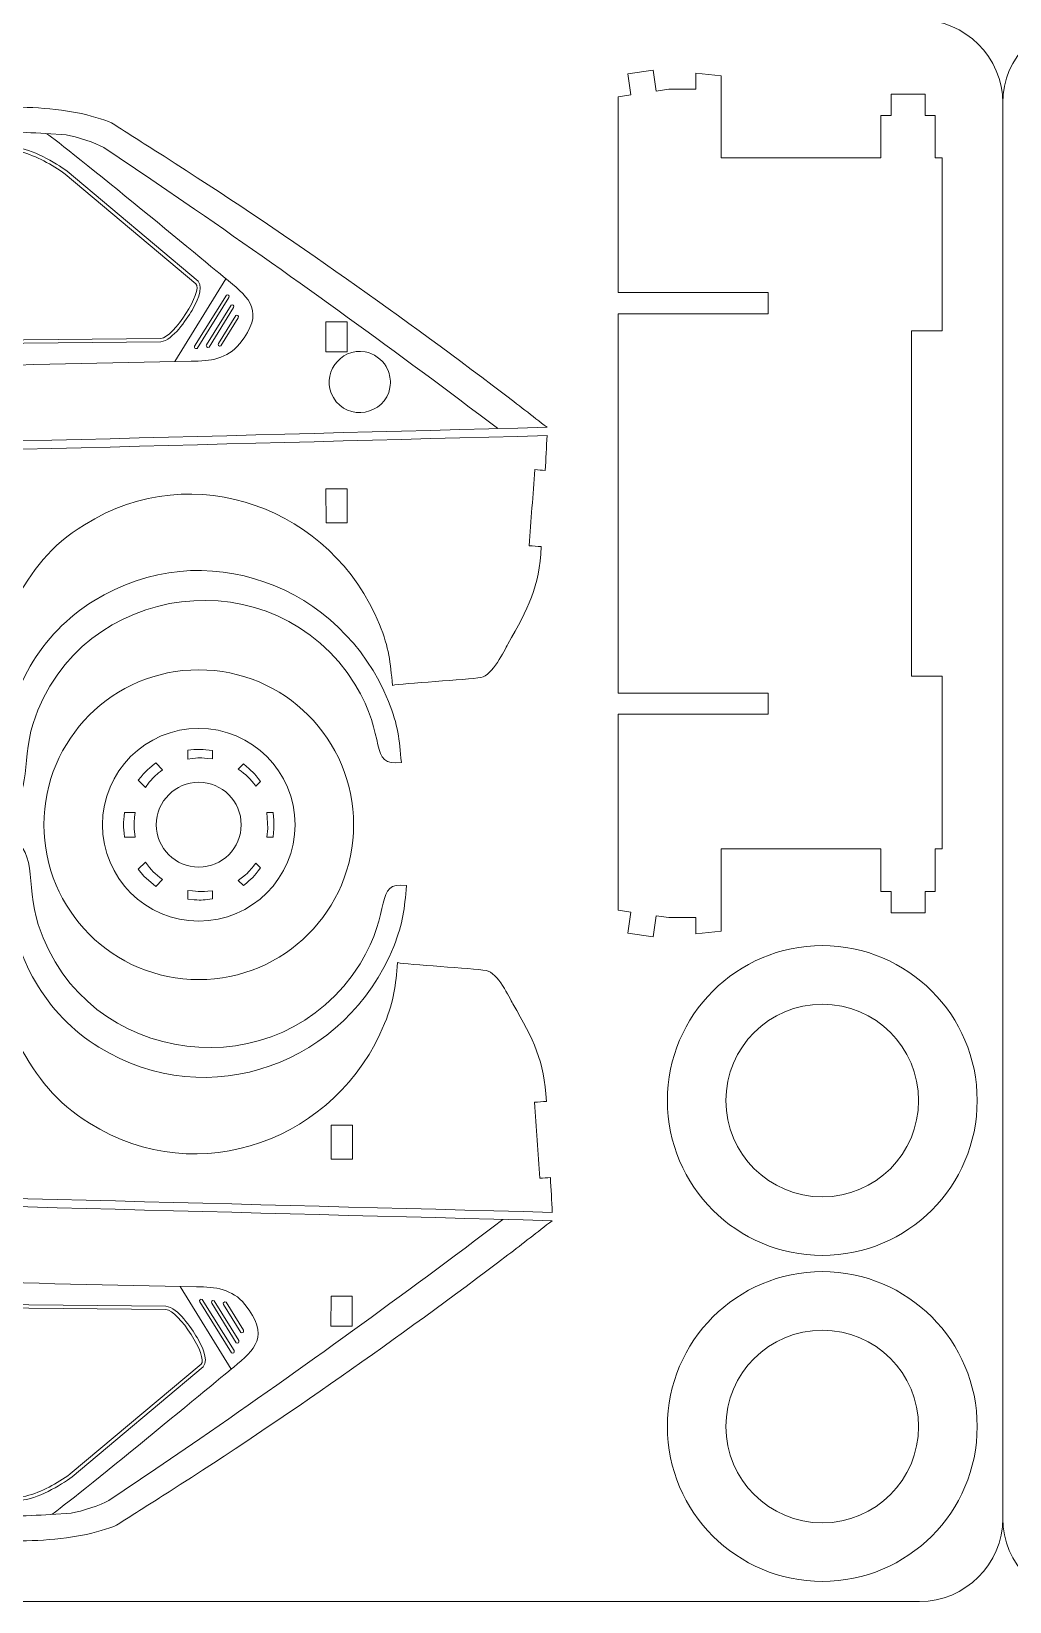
# Model space of a CAD drawing. Header units: centimetres. Extents: x -13.7 to 44.3, y -7.5 to 30.5.
# Drawn here: x 3.6 to 15.36, y -7.46 to 11.4 of the extents above; entities that cross this region are included whole.
import ezdxf

# ---------------------------------------------------------------- set-up
doc = ezdxf.new("R2010")
doc.units = ezdxf.units.CM
doc.header["$MEASUREMENT"] = 0
doc.layers.add('Camada 1', color=7, linetype='Continuous')

msp = doc.modelspace()

# ---------------------------------------------------------------- linework, layer by layer
at = {"layer": 'Camada 1', "color": 240, "lineweight": 20}
for points in [[(15.27591, 10.54315), (15.27591, 10.54315), (15.27591, -6.45685), (15.27591, -6.45685), (15.27591, -6.45685), (15.27591, -7.00685), (14.82591, -7.45685), (14.2759, -7.45685), (14.2759, -7.45685), (14.2759, -7.45685), (-12.72409, -7.45685), (-12.72409, -7.45685), (-12.72409, -7.45685), (-13.27409, -7.45685), (-13.7241, -7.00685), (-13.7241, -6.45685), (-13.7241, -6.45685), (-13.7241, -6.45685), (-13.7241, 10.54315), (-13.7241, 10.54315), (-13.7241, 10.54315), (-13.7241, 11.09315), (-13.27409, 11.54315), (-12.72409, 11.54315), (-12.72409, 11.54315), (-12.72409, 11.54315), (14.2759, 11.54315), (14.2759, 11.54315), (14.2759, 11.54315), (14.82591, 11.54315), (15.27591, 11.09315), (15.27591, 10.54315)], [(44.27592, 10.54425), (44.27592, 10.54425), (44.27592, -6.45575), (44.27592, -6.45575), (44.27592, -6.45575), (44.27592, -7.00575), (43.82592, -7.45575), (43.27591, -7.45575), (43.27591, -7.45575), (43.27591, -7.45575), (16.27592, -7.45575), (16.27592, -7.45575), (16.27592, -7.45575), (15.72592, -7.45575), (15.27591, -7.00575), (15.27591, -6.45575), (15.27591, -6.45575), (15.27591, -6.45575), (15.27591, 10.54425), (15.27591, 10.54425), (15.27591, 10.54425), (15.27591, 11.09425), (15.72592, 11.54425), (16.27592, 11.54425), (16.27592, 11.54425), (16.27592, 11.54425), (43.27591, 11.54425), (43.27591, 11.54425), (43.27591, 11.54425), (43.82592, 11.54425), (44.27592, 11.09425), (44.27592, 10.54425)]]:
    msp.add_open_spline(points, degree=3, knots=[0, 0, 0, 0, 0.11111111, 0.11111111, 0.11111111, 0.11111111, 0.22222222, 0.22222222, 0.22222222, 0.22222222, 0.33333333, 0.33333333, 0.33333333, 0.33333333, 0.44444444, 0.44444444, 0.44444444, 0.44444444, 0.55555556, 0.55555556, 0.55555556, 0.55555556, 0.66666667, 0.66666667, 0.66666667, 0.66666667, 0.77777778, 0.77777778, 0.77777778, 0.77777778, 1, 1, 1, 1], dxfattribs=at)
at = {"layer": 'Camada 1', "lineweight": 9}
for points, knots in [([(12.45896, 8.26628), (12.45896, 8.26628), (12.45896, 8.01128), (12.45896, 8.01128), (12.45896, 8.01128), (12.45896, 8.01128), (10.65589, 8.01128), (10.65589, 8.01128), (10.65589, 8.01128), (10.65589, 8.01128), (10.65589, 3.45611), (10.65589, 3.45611), (10.65589, 3.45611), (10.65589, 3.45611), (12.45896, 3.45611), (12.45896, 3.45611), (12.45896, 3.45611), (12.45896, 3.45611), (12.45896, 3.20111), (12.45896, 3.20111), (12.45896, 3.20111), (12.45896, 3.20111), (10.65589, 3.20111), (10.65589, 3.20111), (10.65589, 3.20111), (10.65589, 3.20111), (10.65589, 0.8478), (10.65589, 0.8478), (10.65589, 0.8478), (10.65589, 0.8478), (10.80788, 0.82563), (10.80788, 0.82563), (10.80788, 0.82563), (10.80788, 0.82563), (10.77107, 0.57331), (10.77107, 0.57331), (10.77107, 0.57331), (10.77107, 0.57331), (11.07386, 0.52914), (11.07386, 0.52914), (11.07386, 0.52914), (11.07386, 0.52914), (11.11067, 0.78146), (11.11067, 0.78146), (11.11067, 0.78146), (11.11067, 0.78146), (11.26265, 0.75929), (11.26265, 0.75929), (11.26265, 0.75929), (11.26265, 0.75929), (11.58661, 0.75929), (11.58661, 0.75929), (11.58661, 0.75929), (11.58661, 0.75929), (11.58661, 0.56534), (11.58661, 0.56534), (11.58661, 0.56534), (11.58661, 0.56534), (11.89097, 0.59734), (11.89097, 0.59734), (11.89097, 0.59734), (11.89097, 0.59734), (11.89074, 1.58322), (11.89074, 1.58322), (11.89074, 1.58322), (11.89074, 1.58322), (13.81143, 1.58322), (13.81143, 1.58322), (13.81143, 1.58322), (13.81143, 1.58322), (13.81143, 1.07323), (13.81143, 1.07323), (13.81143, 1.07323), (13.81143, 1.07323), (13.93444, 1.07323), (13.93444, 1.07323), (13.93444, 1.07323), (13.93444, 1.07323), (13.93444, 0.81825), (13.93444, 0.81825), (13.93444, 0.81825), (13.93444, 0.81825), (14.34243, 0.81825), (14.34243, 0.81825), (14.34243, 0.81825), (14.34243, 0.81825), (14.34243, 1.07323), (14.34243, 1.07323), (14.34243, 1.07323), (14.34243, 1.07323), (14.46543, 1.07323), (14.46543, 1.07323), (14.46543, 1.07323), (14.46543, 1.07323), (14.46543, 1.58322), (14.46543, 1.58322), (14.46543, 1.58322), (14.46543, 1.58322), (14.54643, 1.58322), (14.54643, 1.58322), (14.54643, 1.58322), (14.54643, 1.58322), (14.54643, 3.65844), (14.54643, 3.65844), (14.54643, 3.65844), (14.54643, 3.65844), (14.17737, 3.65844), (14.17737, 3.65844), (14.17737, 3.65844), (14.17737, 3.65844), (14.17737, 7.80895), (14.17737, 7.80895), (14.17737, 7.80895), (14.17737, 7.80895), (14.54643, 7.80895), (14.54643, 7.80895), (14.54643, 7.80895), (14.54643, 7.80895), (14.54643, 9.88416), (14.54643, 9.88416), (14.54643, 9.88416), (14.54643, 9.88416), (14.46543, 9.88416), (14.46543, 9.88416), (14.46543, 9.88416), (14.46543, 9.88416), (14.46543, 10.39415), (14.46543, 10.39415), (14.46543, 10.39415), (14.46543, 10.39415), (14.34243, 10.39415), (14.34243, 10.39415), (14.34243, 10.39415), (14.34243, 10.39415), (14.34243, 10.64914), (14.34243, 10.64914), (14.34243, 10.64914), (14.34243, 10.64914), (13.93444, 10.64914), (13.93444, 10.64914), (13.93444, 10.64914), (13.93444, 10.64914), (13.93444, 10.39415), (13.93444, 10.39415), (13.93444, 10.39415), (13.93444, 10.39415), (13.81143, 10.39415), (13.81143, 10.39415), (13.81143, 10.39415), (13.81143, 10.39415), (13.81143, 9.88416), (13.81143, 9.88416), (13.81143, 9.88416), (13.81143, 9.88416), (11.89074, 9.88416), (11.89074, 9.88416), (11.89074, 9.88416), (11.89074, 9.88416), (11.89097, 10.87004), (11.89097, 10.87004), (11.89097, 10.87004), (11.89097, 10.87004), (11.58661, 10.90204), (11.58661, 10.90204), (11.58661, 10.90204), (11.58661, 10.90204), (11.58661, 10.70809), (11.58661, 10.70809), (11.58661, 10.70809), (11.58661, 10.70809), (11.26265, 10.70809), (11.26265, 10.70809), (11.26265, 10.70809), (11.26265, 10.70809), (11.11067, 10.68592), (11.11067, 10.68592), (11.11067, 10.68592), (11.11067, 10.68592), (11.07386, 10.93825), (11.07386, 10.93825), (11.07386, 10.93825), (11.07386, 10.93825), (10.77107, 10.89407), (10.77107, 10.89407), (10.77107, 10.89407), (10.77107, 10.89407), (10.80788, 10.64175), (10.80788, 10.64175), (10.80788, 10.64175), (10.80788, 10.64175), (10.65589, 10.61958), (10.65589, 10.61958), (10.65589, 10.61958), (10.65589, 10.61958), (10.65589, 8.26628), (10.65589, 8.26628), (10.65589, 8.26628), (10.65589, 8.26628), (12.45896, 8.26628), (12.45896, 8.26628)], [0, 0, 0, 0, 0.01960784, 0.01960784, 0.01960784, 0.01960784, 0.03921569, 0.03921569, 0.03921569, 0.03921569, 0.05882353, 0.05882353, 0.05882353, 0.05882353, 0.07843137, 0.07843137, 0.07843137, 0.07843137, 0.09803922, 0.09803922, 0.09803922, 0.09803922, 0.11764706, 0.11764706, 0.11764706, 0.11764706, 0.1372549, 0.1372549, 0.1372549, 0.1372549, 0.15686275, 0.15686275, 0.15686275, 0.15686275, 0.17647059, 0.17647059, 0.17647059, 0.17647059, 0.19607843, 0.19607843, 0.19607843, 0.19607843, 0.21568627, 0.21568627, 0.21568627, 0.21568627, 0.23529412, 0.23529412, 0.23529412, 0.23529412, 0.25490196, 0.25490196, 0.25490196, 0.25490196, 0.2745098, 0.2745098, 0.2745098, 0.2745098, 0.29411765, 0.29411765, 0.29411765, 0.29411765, 0.31372549, 0.31372549, 0.31372549, 0.31372549, 0.33333333, 0.33333333, 0.33333333, 0.33333333, 0.35294118, 0.35294118, 0.35294118, 0.35294118, 0.37254902, 0.37254902, 0.37254902, 0.37254902, 0.39215686, 0.39215686, 0.39215686, 0.39215686, 0.41176471, 0.41176471, 0.41176471, 0.41176471, 0.43137255, 0.43137255, 0.43137255, 0.43137255, 0.45098039, 0.45098039, 0.45098039, 0.45098039, 0.47058824, 0.47058824, 0.47058824, 0.47058824, 0.49019608, 0.49019608, 0.49019608, 0.49019608, 0.50980392, 0.50980392, 0.50980392, 0.50980392, 0.52941176, 0.52941176, 0.52941176, 0.52941176, 0.54901961, 0.54901961, 0.54901961, 0.54901961, 0.56862745, 0.56862745, 0.56862745, 0.56862745, 0.58823529, 0.58823529, 0.58823529, 0.58823529, 0.60784314, 0.60784314, 0.60784314, 0.60784314, 0.62745098, 0.62745098, 0.62745098, 0.62745098, 0.64705882, 0.64705882, 0.64705882, 0.64705882, 0.66666667, 0.66666667, 0.66666667, 0.66666667, 0.68627451, 0.68627451, 0.68627451, 0.68627451, 0.70588235, 0.70588235, 0.70588235, 0.70588235, 0.7254902, 0.7254902, 0.7254902, 0.7254902, 0.74509804, 0.74509804, 0.74509804, 0.74509804, 0.76470588, 0.76470588, 0.76470588, 0.76470588, 0.78431373, 0.78431373, 0.78431373, 0.78431373, 0.80392157, 0.80392157, 0.80392157, 0.80392157, 0.82352941, 0.82352941, 0.82352941, 0.82352941, 0.84313725, 0.84313725, 0.84313725, 0.84313725, 0.8627451, 0.8627451, 0.8627451, 0.8627451, 0.88235294, 0.88235294, 0.88235294, 0.88235294, 0.90196078, 0.90196078, 0.90196078, 0.90196078, 0.92156863, 0.92156863, 0.92156863, 0.92156863, 0.94117647, 0.94117647, 0.94117647, 0.94117647, 0.96078431, 0.96078431, 0.96078431, 0.96078431, 1, 1, 1, 1]), ([(9.26857, 7.05998), (7.91846, 8.07802), (6.63038, 8.98897), (5.19828, 9.90375), (5.19828, 9.90375), (4.98786, 10.03738), (4.77743, 10.17101), (4.56701, 10.30464), (4.56701, 10.30464), (4.48735, 10.34475), (4.27418, 10.40168), (4.18242, 10.4204), (4.18242, 10.4204), (3.78611, 10.50126), (3.45136, 10.49386), (3.06668, 10.49599), (3.06668, 10.49599), (2.8302, 10.5006), (2.59371, 10.5052), (2.35723, 10.50981), (2.35723, 10.50981), (0.61631, 10.53331), (-1.18232, 10.47908), (-2.92003, 10.3713), (-2.92003, 10.3713), (-3.18614, 10.3535), (-3.45225, 10.33569), (-3.71836, 10.31789), (-3.71836, 10.31789), (-3.81439, 10.27111), (-3.91043, 10.22433), (-4.00646, 10.17755), (-4.00646, 10.17755), (-4.33109, 9.9899), (-4.5109, 9.76896), (-4.77744, 9.49757), (-4.77744, 9.49757), (-5.55905, 8.70174), (-6.34702, 7.95424), (-7.17871, 7.21116), (-7.17871, 7.21116), (-7.19418, 7.1974), (-7.20965, 7.18365), (-7.22512, 7.16989), (-7.22512, 7.16989), (-7.26703, 7.14344), (-10.73083, 6.97131), (-11.29589, 6.93914), (-11.29589, 6.93914), (-11.51802, 6.92495), (-12.41309, 6.83656), (-12.5498, 6.67589), (-12.5498, 6.67589), (-12.57906, 6.6415), (-12.61021, 6.58009), (-12.61363, 6.537), (-12.61363, 6.537), (-12.60772, 6.37904), (-12.6018, 6.22108), (-12.59589, 6.06312), (-12.59589, 6.06312), (-5.13052, 6.2582), (2.33486, 6.45328), (9.80023, 6.64836), (9.80023, 6.64836), (9.62301, 6.78557), (9.44579, 6.92277), (9.26857, 7.05998)], [0, 0, 0, 0, 0.05555556, 0.05555556, 0.05555556, 0.05555556, 0.11111111, 0.11111111, 0.11111111, 0.11111111, 0.16666667, 0.16666667, 0.16666667, 0.16666667, 0.22222222, 0.22222222, 0.22222222, 0.22222222, 0.27777778, 0.27777778, 0.27777778, 0.27777778, 0.33333333, 0.33333333, 0.33333333, 0.33333333, 0.38888889, 0.38888889, 0.38888889, 0.38888889, 0.44444444, 0.44444444, 0.44444444, 0.44444444, 0.5, 0.5, 0.5, 0.5, 0.55555556, 0.55555556, 0.55555556, 0.55555556, 0.61111111, 0.61111111, 0.61111111, 0.61111111, 0.66666667, 0.66666667, 0.66666667, 0.66666667, 0.72222222, 0.72222222, 0.72222222, 0.72222222, 0.77777778, 0.77777778, 0.77777778, 0.77777778, 0.83333333, 0.83333333, 0.83333333, 0.83333333, 0.88888889, 0.88888889, 0.88888889, 0.88888889, 1, 1, 1, 1]), ([(-0.79852, 10.23178), (-1.5816, 10.21582), (-2.41573, 10.18746), (-3.19715, 10.13024), (-3.19715, 10.13024), (-3.52597, 10.10616), (-3.91313, 10.10833), (-4.16294, 9.85714), (-4.16294, 9.85714), (-5.00458, 8.99788), (-5.80807, 8.08732), (-6.57742, 7.16401), (-6.57742, 7.16401), (-2.54549, 7.25697), (1.49473, 7.35763), (5.52616, 7.44093), (5.52616, 7.44093), (5.75209, 7.44515), (5.95638, 7.46588), (6.10789, 7.65386), (6.10789, 7.65386), (6.41416, 8.03386), (6.22789, 8.1992), (5.97323, 8.40761), (5.97323, 8.40761), (5.75564, 8.58568), (3.86887, 10.14743), (3.77711, 10.17905), (3.77711, 10.17905), (3.46148, 10.19305), (3.14584, 10.20705), (2.83021, 10.22105), (2.83021, 10.22105), (2.02787, 10.24803), (1.19661, 10.2545), (0.37659, 10.24843)], [0, 0, 0, 0, 0.1, 0.1, 0.1, 0.1, 0.2, 0.2, 0.2, 0.2, 0.3, 0.3, 0.3, 0.3, 0.4, 0.4, 0.4, 0.4, 0.5, 0.5, 0.5, 0.5, 0.6, 0.6, 0.6, 0.6, 0.7, 0.7, 0.7, 0.7, 0.8, 0.8, 0.8, 0.8, 1, 1, 1, 1]), ([(3.47669, 9.95756), (3.47669, 9.95756), (3.41493, 9.96474), (3.41493, 9.96474), (3.41493, 9.96474), (3.41493, 9.96474), (0.47329, 9.96254), (0.47329, 9.96254), (0.47329, 9.96254), (0.31897, 9.95549), (0.18622, 9.84802), (0.19153, 9.68414), (0.19153, 9.68414), (0.19153, 9.68414), (0.35213, 7.90635), (0.35213, 7.90635), (0.35213, 7.90635), (0.38319, 7.77293), (0.48178, 7.67612), (0.62601, 7.67066), (0.62601, 7.67066), (0.62601, 7.67066), (5.15873, 7.71566), (5.15873, 7.71566), (5.15873, 7.71566), (5.31549, 7.72757), (5.66871, 8.27992), (5.58135, 8.3723), (5.58135, 8.3723), (5.58135, 8.3723), (4.00931, 9.69058), (4.00931, 9.69058), (4.00931, 9.69058), (3.84949, 9.80769), (3.66781, 9.90469), (3.47669, 9.95756)], [0, 0, 0, 0, 0.1, 0.1, 0.1, 0.1, 0.2, 0.2, 0.2, 0.2, 0.3, 0.3, 0.3, 0.3, 0.4, 0.4, 0.4, 0.4, 0.5, 0.5, 0.5, 0.5, 0.6, 0.6, 0.6, 0.6, 0.7, 0.7, 0.7, 0.7, 0.8, 0.8, 0.8, 0.8, 1, 1, 1, 1]), ([(5.57627, 7.59287), (5.5644, 7.60023), (5.5592, 7.60877), (5.56633, 7.62288), (5.56633, 7.62288), (5.56633, 7.62288), (5.9483, 8.23626), (5.9483, 8.23626), (5.9483, 8.23626), (5.96239, 8.24692), (5.99038, 8.23232), (5.97819, 8.20819), (5.97819, 8.20819), (5.97819, 8.20819), (5.59622, 7.59481), (5.59622, 7.59481), (5.59622, 7.59481), (5.59622, 7.59481), (5.57627, 7.59287), (5.57627, 7.59287)], [0, 0, 0, 0, 0.16666667, 0.16666667, 0.16666667, 0.16666667, 0.33333333, 0.33333333, 0.33333333, 0.33333333, 0.5, 0.5, 0.5, 0.5, 0.66666667, 0.66666667, 0.66666667, 0.66666667, 1, 1, 1, 1]), ([(5.71865, 7.60866), (5.70678, 7.61601), (5.70155, 7.62453), (5.70867, 7.63867), (5.70867, 7.63867), (5.70867, 7.63867), (6.00451, 8.11453), (6.00451, 8.11453), (6.00451, 8.11453), (6.01857, 8.12523), (6.0466, 8.11066), (6.03442, 8.0865), (6.03442, 8.0865), (6.03442, 8.0865), (5.73859, 7.61064), (5.73859, 7.61064), (5.73859, 7.61064), (5.73859, 7.61064), (5.71865, 7.60866), (5.71865, 7.60866)], [0, 0, 0, 0, 0.16666667, 0.16666667, 0.16666667, 0.16666667, 0.33333333, 0.33333333, 0.33333333, 0.33333333, 0.5, 0.5, 0.5, 0.5, 0.66666667, 0.66666667, 0.66666667, 0.66666667, 1, 1, 1, 1]), ([(5.88098, 7.62646), (5.85882, 7.61552), (5.84115, 7.63475), (5.85099, 7.65442), (5.85099, 7.65442), (5.85099, 7.65442), (6.0607, 7.99281), (6.0607, 7.99281), (6.0607, 7.99281), (6.07475, 8.00352), (6.10278, 7.98903), (6.09068, 7.96484), (6.09068, 7.96484), (6.09068, 7.96484), (5.88098, 7.62646), (5.88098, 7.62646)], [0, 0, 0, 0, 0.2, 0.2, 0.2, 0.2, 0.4, 0.4, 0.4, 0.4, 0.6, 0.6, 0.6, 0.6, 1, 1, 1, 1]), ([(7.14234, 7.91342), (7.14234, 7.91342), (7.14265, 7.5565), (7.14265, 7.5565), (7.14265, 7.5565), (7.14265, 7.5565), (7.39774, 7.55672), (7.39774, 7.55672), (7.39774, 7.55672), (7.39774, 7.55672), (7.39742, 7.91364), (7.39742, 7.91364), (7.39742, 7.91364), (7.39742, 7.91364), (7.14234, 7.91342), (7.14234, 7.91342)], [0, 0, 0, 0, 0.2, 0.2, 0.2, 0.2, 0.4, 0.4, 0.4, 0.4, 0.6, 0.6, 0.6, 0.6, 1, 1, 1, 1]), ([(-12.55412, 4.85134), (-12.56804, 5.22193), (-12.58197, 5.59252), (-12.59589, 5.96312), (-12.59589, 5.96312), (-5.1303, 6.1582), (2.33529, 6.35329), (9.80087, 6.54837), (9.80087, 6.54837), (9.79358, 6.40908), (9.7863, 6.26978), (9.77901, 6.13049), (9.77901, 6.13049), (9.73701, 6.13349), (9.695, 6.13648), (9.653, 6.13948), (9.653, 6.13948), (9.63063, 5.83497), (9.60825, 5.53045), (9.58588, 5.22594), (9.58588, 5.22594), (9.6343, 5.2223), (9.68271, 5.21865), (9.73113, 5.21501), (9.73113, 5.21501), (9.70542, 4.72345), (9.57648, 4.4779), (9.32826, 4.04302), (9.32826, 4.04302), (9.28669, 3.97018), (9.1469, 3.66685), (9.00519, 3.64358), (9.00519, 3.64358), (8.83899, 3.61629), (8.06312, 3.57325), (7.94315, 3.5482), (7.94315, 3.5482), (7.91619, 3.82947), (7.90377, 3.99288), (7.78674, 4.27984), (7.78674, 4.27984), (7.21815, 5.67401), (5.55968, 6.30057), (4.24085, 5.4778), (4.24085, 5.4778), (3.83341, 5.22361), (3.61315, 4.93503), (3.39197, 4.52847), (3.39197, 4.52847), (-0.22647, 4.48732), (-3.84489, 4.44617), (-7.46333, 4.40503), (-7.46333, 4.40503), (-7.85126, 5.0664), (-8.3004, 5.56068), (-9.11602, 5.69183), (-9.11602, 5.69183), (-10.19352, 5.86509), (-11.20233, 5.29102), (-11.51669, 4.27971), (-11.51669, 4.27971), (-11.62912, 3.91805), (-11.57542, 3.67881), (-11.55022, 3.27345), (-11.55022, 3.27345), (-11.63255, 3.27337), (-11.71488, 3.27331), (-11.79721, 3.27323), (-11.79721, 3.27323), (-11.91966, 3.42286), (-12.33868, 3.89226), (-12.39004, 4.04198), (-12.39004, 4.04198), (-12.41488, 4.11438), (-12.54486, 4.74439), (-12.55412, 4.85134)], [0, 0, 0, 0, 0.05, 0.05, 0.05, 0.05, 0.1, 0.1, 0.1, 0.1, 0.15, 0.15, 0.15, 0.15, 0.2, 0.2, 0.2, 0.2, 0.25, 0.25, 0.25, 0.25, 0.3, 0.3, 0.3, 0.3, 0.35, 0.35, 0.35, 0.35, 0.4, 0.4, 0.4, 0.4, 0.45, 0.45, 0.45, 0.45, 0.5, 0.5, 0.5, 0.5, 0.55, 0.55, 0.55, 0.55, 0.6, 0.6, 0.6, 0.6, 0.65, 0.65, 0.65, 0.65, 0.7, 0.7, 0.7, 0.7, 0.75, 0.75, 0.75, 0.75, 0.8, 0.8, 0.8, 0.8, 0.85, 0.85, 0.85, 0.85, 0.9, 0.9, 0.9, 0.9, 1, 1, 1, 1]), ([(7.39903, 5.90993), (7.39903, 5.90993), (7.14404, 5.90972), (7.14404, 5.90972), (7.14404, 5.90972), (7.14404, 5.90972), (7.14439, 5.50171), (7.14439, 5.50171), (7.14439, 5.50171), (7.14439, 5.50171), (7.39939, 5.50195), (7.39939, 5.50195), (7.39939, 5.50195), (7.39939, 5.50195), (7.39903, 5.90993), (7.39903, 5.90993)], [0, 0, 0, 0, 0.2, 0.2, 0.2, 0.2, 0.4, 0.4, 0.4, 0.4, 0.6, 0.6, 0.6, 0.6, 1, 1, 1, 1]), ([(-9.30548, 4.57355), (-9.0621, 4.53648), (-8.83737, 4.50911), (-8.60036, 4.39487), (-8.60036, 4.39487), (-7.95417, 4.0834), (-7.59202, 3.40958), (-7.34117, 2.77748), (-7.34117, 2.77748), (-7.25041, 2.54878), (-7.19845, 2.02828), (-6.87359, 2.00414), (-6.87359, 2.00414), (-6.22286, 1.99902), (-5.57213, 1.99391), (-4.9214, 1.98879), (-4.9214, 1.98879), (-2.65342, 1.9811), (-0.37014, 2.00526), (1.89755, 2.04539), (1.89755, 2.04539), (2.34406, 2.05515), (2.79056, 2.06492), (3.23707, 2.07468), (3.23707, 2.07468), (3.62665, 2.10776), (3.46861, 2.60356), (3.62583, 3.0916), (3.62583, 3.0916), (4.18169, 4.81705), (6.53694, 5.10455), (7.49146, 3.56321), (7.49146, 3.56321), (7.88967, 2.92018), (7.64534, 2.57408), (8.04961, 2.62115), (8.04961, 2.62115), (8.02376, 2.90257), (8.01199, 3.06598), (7.89608, 3.35344), (7.89608, 3.35344), (7.33301, 4.74987), (5.67689, 5.38305), (4.35479, 4.56543), (4.35479, 4.56543), (3.71473, 4.1696), (3.3149, 3.47963), (3.28481, 2.72485), (3.28481, 2.72485), (3.27974, 2.59773), (3.30296, 2.53083), (3.19371, 2.52663), (3.19371, 2.52663), (1.64598, 2.48138), (-6.73788, 2.3611), (-6.89485, 2.43209), (-6.89485, 2.43209), (-7.03599, 2.49592), (-7.06977, 3.03166), (-7.35401, 3.53884), (-7.35401, 3.53884), (-7.79937, 4.33351), (-8.39038, 4.84321), (-9.34961, 4.86353), (-9.34961, 4.86353), (-10.30273, 4.88372), (-11.13013, 4.31114), (-11.40801, 3.42953), (-11.40801, 3.42953), (-11.43187, 3.32682), (-11.45574, 3.2241), (-11.4796, 3.12139), (-11.4796, 3.12139), (-11.46824, 2.88872), (-11.45688, 2.65604), (-11.44552, 2.42337), (-11.44552, 2.42337), (-11.44531, 2.42285), (-11.26928, 2.1456), (-11.2289, 2.31674), (-11.2289, 2.31674), (-11.20449, 2.42019), (-11.23531, 2.58256), (-11.24147, 2.68435), (-11.24147, 2.68435), (-11.29857, 3.62818), (-10.57519, 4.4709), (-9.70121, 4.56255), (-9.70121, 4.56255), (-9.5693, 4.56622), (-9.43739, 4.56988), (-9.30548, 4.57355)], [0, 0, 0, 0, 0.04166667, 0.04166667, 0.04166667, 0.04166667, 0.08333333, 0.08333333, 0.08333333, 0.08333333, 0.125, 0.125, 0.125, 0.125, 0.16666667, 0.16666667, 0.16666667, 0.16666667, 0.20833333, 0.20833333, 0.20833333, 0.20833333, 0.25, 0.25, 0.25, 0.25, 0.29166667, 0.29166667, 0.29166667, 0.29166667, 0.33333333, 0.33333333, 0.33333333, 0.33333333, 0.375, 0.375, 0.375, 0.375, 0.41666667, 0.41666667, 0.41666667, 0.41666667, 0.45833333, 0.45833333, 0.45833333, 0.45833333, 0.5, 0.5, 0.5, 0.5, 0.54166667, 0.54166667, 0.54166667, 0.54166667, 0.58333333, 0.58333333, 0.58333333, 0.58333333, 0.625, 0.625, 0.625, 0.625, 0.66666667, 0.66666667, 0.66666667, 0.66666667, 0.70833333, 0.70833333, 0.70833333, 0.70833333, 0.75, 0.75, 0.75, 0.75, 0.79166667, 0.79166667, 0.79166667, 0.79166667, 0.83333333, 0.83333333, 0.83333333, 0.83333333, 0.875, 0.875, 0.875, 0.875, 0.91666667, 0.91666667, 0.91666667, 0.91666667, 1, 1, 1, 1]), ([(5.61559, 3.73523), (6.64314, 3.73523), (7.47614, 2.90223), (7.47614, 1.87468), (7.47614, 1.87468), (7.47614, 0.84713), (6.64314, 0.01413), (5.61559, 0.01413), (5.61559, 0.01413), (4.58804, 0.01413), (3.75504, 0.84713), (3.75504, 1.87468), (3.75504, 1.87468), (3.75504, 2.90223), (4.58804, 3.73523), (5.61559, 3.73523)], [0, 0, 0, 0, 0.2, 0.2, 0.2, 0.2, 0.4, 0.4, 0.4, 0.4, 0.6, 0.6, 0.6, 0.6, 1, 1, 1, 1]), ([(5.73873, 2.77046), (5.62563, 2.78378), (5.59674, 2.78124), (5.48331, 2.76991), (5.48331, 2.76991), (5.48331, 2.76991), (5.48331, 2.66331), (5.48331, 2.66331), (5.48331, 2.66331), (5.64946, 2.68357), (5.60536, 2.6784), (5.77921, 2.66753), (5.77921, 2.66753), (5.77921, 2.66753), (5.77921, 2.7651), (5.77921, 2.7651), (5.77921, 2.7651), (5.77921, 2.7651), (5.73873, 2.77046), (5.73873, 2.77046)], [0, 0, 0, 0, 0.16666667, 0.16666667, 0.16666667, 0.16666667, 0.33333333, 0.33333333, 0.33333333, 0.33333333, 0.5, 0.5, 0.5, 0.5, 0.66666667, 0.66666667, 0.66666667, 0.66666667, 1, 1, 1, 1]), ([(5.02158, 2.38447), (5.08055, 2.45674), (5.10775, 2.4759), (5.18131, 2.53372), (5.18131, 2.53372), (5.18131, 2.53372), (5.09834, 2.61669), (5.09834, 2.61669), (5.09834, 2.61669), (4.96681, 2.50562), (4.99591, 2.53792), (4.88669, 2.40988), (4.88669, 2.40988), (4.88669, 2.40988), (4.97417, 2.32241), (4.97417, 2.32241), (4.97417, 2.32241), (4.97417, 2.32241), (5.02158, 2.38447), (5.02158, 2.38447)], [0, 0, 0, 0, 0.16666667, 0.16666667, 0.16666667, 0.16666667, 0.33333333, 0.33333333, 0.33333333, 0.33333333, 0.5, 0.5, 0.5, 0.5, 0.66666667, 0.66666667, 0.66666667, 0.66666667, 1, 1, 1, 1]), ([(6.35874, 2.39277), (6.27315, 2.50299), (6.26011, 2.51632), (6.1519, 2.60441), (6.1519, 2.60441), (6.1519, 2.60441), (6.09053, 2.54304), (6.09053, 2.54304), (6.09053, 2.54304), (6.18371, 2.47342), (6.23187, 2.43147), (6.30185, 2.33591), (6.30185, 2.33591), (6.30185, 2.33591), (6.35874, 2.39277), (6.35874, 2.39277)], [0, 0, 0, 0, 0.2, 0.2, 0.2, 0.2, 0.4, 0.4, 0.4, 0.4, 0.6, 0.6, 0.6, 0.6, 1, 1, 1, 1]), ([(5.61559, 2.38468), (5.89725, 2.38468), (6.12559, 2.15634), (6.12559, 1.87468), (6.12559, 1.87468), (6.12559, 1.59302), (5.89725, 1.36468), (5.61559, 1.36468), (5.61559, 1.36468), (5.33393, 1.36468), (5.10559, 1.59302), (5.10559, 1.87468), (5.10559, 1.87468), (5.10559, 2.15634), (5.33393, 2.38468), (5.61559, 2.38468)], [0, 0, 0, 0, 0.2, 0.2, 0.2, 0.2, 0.4, 0.4, 0.4, 0.4, 0.6, 0.6, 0.6, 0.6, 1, 1, 1, 1]), ([(4.84041, 1.82339), (4.83615, 1.91217), (4.8392, 1.9345), (4.85171, 2.02251), (4.85171, 2.02251), (4.85171, 2.02251), (4.72354, 2.02251), (4.72354, 2.02251), (4.72354, 2.02251), (4.70764, 1.88613), (4.70766, 1.86299), (4.72354, 1.7266), (4.72354, 1.7266), (4.72354, 1.7266), (4.85171, 1.7266), (4.85171, 1.7266), (4.85171, 1.7266), (4.85171, 1.7266), (4.84041, 1.82339), (4.84041, 1.82339)], [0, 0, 0, 0, 0.16666667, 0.16666667, 0.16666667, 0.16666667, 0.33333333, 0.33333333, 0.33333333, 0.33333333, 0.5, 0.5, 0.5, 0.5, 0.66666667, 0.66666667, 0.66666667, 0.66666667, 1, 1, 1, 1]), ([(6.44582, 1.82936), (6.44582, 1.82936), (6.4336, 1.7266), (6.4336, 1.7266), (6.4336, 1.7266), (6.4336, 1.7266), (6.5096, 1.7266), (6.5096, 1.7266), (6.5096, 1.7266), (6.52002, 1.89107), (6.52544, 1.86456), (6.50963, 2.02251), (6.50963, 2.02251), (6.50963, 2.02251), (6.4336, 2.02251), (6.4336, 2.02251), (6.4336, 2.02251), (6.4336, 2.02251), (6.44582, 1.82936), (6.44582, 1.82936)], [0, 0, 0, 0, 0.16666667, 0.16666667, 0.16666667, 0.16666667, 0.33333333, 0.33333333, 0.33333333, 0.33333333, 0.5, 0.5, 0.5, 0.5, 0.66666667, 0.66666667, 0.66666667, 0.66666667, 1, 1, 1, 1]), ([(-9.24353, -0.80683), (-9.00015, -0.76976), (-8.77542, -0.74239), (-8.53841, -0.62815), (-8.53841, -0.62815), (-7.89222, -0.31667), (-7.53007, 0.35715), (-7.27922, 0.98925), (-7.27922, 0.98925), (-7.18846, 1.21795), (-7.1365, 1.73845), (-6.81164, 1.76259), (-6.81164, 1.76259), (-6.16091, 1.76771), (-5.51018, 1.77282), (-4.85945, 1.77794), (-4.85945, 1.77794), (-2.59147, 1.78563), (-0.30819, 1.76147), (1.9595, 1.72134), (1.9595, 1.72134), (2.40601, 1.71158), (2.85251, 1.70181), (3.29902, 1.69205), (3.29902, 1.69205), (3.6886, 1.65897), (3.53056, 1.16317), (3.68778, 0.67513), (3.68778, 0.67513), (4.24364, -1.05033), (6.59889, -1.33782), (7.55341, 0.20352), (7.55341, 0.20352), (7.95162, 0.84655), (7.70729, 1.19265), (8.11156, 1.14558), (8.11156, 1.14558), (8.08571, 0.86416), (8.07394, 0.70075), (7.95803, 0.41329), (7.95803, 0.41329), (7.39496, -0.98315), (5.73884, -1.61633), (4.41674, -0.79871), (4.41674, -0.79871), (3.77668, -0.40287), (3.37685, 0.2871), (3.34676, 1.04188), (3.34676, 1.04188), (3.34169, 1.169), (3.36491, 1.2359), (3.25566, 1.2401), (3.25566, 1.2401), (1.70793, 1.28535), (-6.67593, 1.40563), (-6.8329, 1.33464), (-6.8329, 1.33464), (-6.97404, 1.27081), (-7.00782, 0.73507), (-7.29206, 0.22789), (-7.29206, 0.22789), (-7.73742, -0.56679), (-8.32843, -1.07649), (-9.28766, -1.09681), (-9.28766, -1.09681), (-10.24078, -1.117), (-11.06818, -0.54442), (-11.34606, 0.3372), (-11.34606, 0.3372), (-11.36992, 0.43991), (-11.39379, 0.54263), (-11.41765, 0.64534), (-11.41765, 0.64534), (-11.40629, 0.87801), (-11.39493, 1.11069), (-11.38357, 1.34336), (-11.38357, 1.34336), (-11.38336, 1.34388), (-11.20733, 1.62113), (-11.16695, 1.44999), (-11.16695, 1.44999), (-11.14254, 1.34654), (-11.17336, 1.18417), (-11.17952, 1.08238), (-11.17952, 1.08238), (-11.23662, 0.13855), (-10.51324, -0.70418), (-9.63926, -0.79583), (-9.63926, -0.79583), (-9.50735, -0.7995), (-9.37544, -0.80316), (-9.24353, -0.80683)], [0, 0, 0, 0, 0.04166667, 0.04166667, 0.04166667, 0.04166667, 0.08333333, 0.08333333, 0.08333333, 0.08333333, 0.125, 0.125, 0.125, 0.125, 0.16666667, 0.16666667, 0.16666667, 0.16666667, 0.20833333, 0.20833333, 0.20833333, 0.20833333, 0.25, 0.25, 0.25, 0.25, 0.29166667, 0.29166667, 0.29166667, 0.29166667, 0.33333333, 0.33333333, 0.33333333, 0.33333333, 0.375, 0.375, 0.375, 0.375, 0.41666667, 0.41666667, 0.41666667, 0.41666667, 0.45833333, 0.45833333, 0.45833333, 0.45833333, 0.5, 0.5, 0.5, 0.5, 0.54166667, 0.54166667, 0.54166667, 0.54166667, 0.58333333, 0.58333333, 0.58333333, 0.58333333, 0.625, 0.625, 0.625, 0.625, 0.66666667, 0.66666667, 0.66666667, 0.66666667, 0.70833333, 0.70833333, 0.70833333, 0.70833333, 0.75, 0.75, 0.75, 0.75, 0.79166667, 0.79166667, 0.79166667, 0.79166667, 0.83333333, 0.83333333, 0.83333333, 0.83333333, 0.875, 0.875, 0.875, 0.875, 0.91666667, 0.91666667, 0.91666667, 0.91666667, 1, 1, 1, 1]), ([(4.95561, 1.25706), (4.95561, 1.25706), (5.09837, 1.1324), (5.09837, 1.1324), (5.09837, 1.1324), (5.09837, 1.1324), (5.18131, 1.21538), (5.18131, 1.21538), (5.18131, 1.21538), (5.08241, 1.29151), (5.05034, 1.32277), (4.97417, 1.42671), (4.97417, 1.42671), (4.97417, 1.42671), (4.88669, 1.33921), (4.88669, 1.33921), (4.88669, 1.33921), (4.88669, 1.33921), (4.95561, 1.25706), (4.95561, 1.25706)], [0, 0, 0, 0, 0.16666667, 0.16666667, 0.16666667, 0.16666667, 0.33333333, 0.33333333, 0.33333333, 0.33333333, 0.5, 0.5, 0.5, 0.5, 0.66666667, 0.66666667, 0.66666667, 0.66666667, 1, 1, 1, 1]), ([(6.1761, 1.27267), (6.1761, 1.27267), (6.09053, 1.20607), (6.09053, 1.20607), (6.09053, 1.20607), (6.09053, 1.20607), (6.15193, 1.1447), (6.15193, 1.1447), (6.15193, 1.1447), (6.26, 1.23266), (6.27329, 1.24629), (6.35874, 1.35634), (6.35874, 1.35634), (6.35874, 1.35634), (6.30185, 1.4132), (6.30185, 1.4132), (6.30185, 1.4132), (6.255, 1.35362), (6.23284, 1.32288), (6.1761, 1.27267)], [0, 0, 0, 0, 0.16666667, 0.16666667, 0.16666667, 0.16666667, 0.33333333, 0.33333333, 0.33333333, 0.33333333, 0.5, 0.5, 0.5, 0.5, 0.66666667, 0.66666667, 0.66666667, 0.66666667, 1, 1, 1, 1]), ([(5.55882, 0.97216), (5.65211, 0.96654), (5.68663, 0.97175), (5.77921, 0.98401), (5.77921, 0.98401), (5.77921, 0.98401), (5.77921, 1.08158), (5.77921, 1.08158), (5.77921, 1.08158), (5.60205, 1.06852), (5.65777, 1.06651), (5.48331, 1.08579), (5.48331, 1.08579), (5.48331, 1.08579), (5.48331, 0.9792), (5.48331, 0.9792), (5.48331, 0.9792), (5.48331, 0.9792), (5.55882, 0.97216), (5.55882, 0.97216)], [0, 0, 0, 0, 0.16666667, 0.16666667, 0.16666667, 0.16666667, 0.33333333, 0.33333333, 0.33333333, 0.33333333, 0.5, 0.5, 0.5, 0.5, 0.66666667, 0.66666667, 0.66666667, 0.66666667, 1, 1, 1, 1]), ([(-12.49217, -1.08462), (-12.50609, -1.45521), (-12.52002, -1.8258), (-12.53394, -2.1964), (-12.53394, -2.1964), (-5.06835, -2.39148), (2.39724, -2.58657), (9.86282, -2.78165), (9.86282, -2.78165), (9.85553, -2.64236), (9.84825, -2.50306), (9.84096, -2.36377), (9.84096, -2.36377), (9.79896, -2.36677), (9.75695, -2.36976), (9.71495, -2.37276), (9.71495, -2.37276), (9.69258, -2.06825), (9.6702, -1.76373), (9.64783, -1.45921), (9.64783, -1.45921), (9.69625, -1.45558), (9.74466, -1.45193), (9.79308, -1.44829), (9.79308, -1.44829), (9.76737, -0.95673), (9.63843, -0.71118), (9.39021, -0.27629), (9.39021, -0.27629), (9.34864, -0.20345), (9.20885, 0.09988), (9.06714, 0.12315), (9.06714, 0.12315), (8.90094, 0.15044), (8.12507, 0.19348), (8.0051, 0.21853), (8.0051, 0.21853), (7.97814, -0.06274), (7.96572, -0.22615), (7.84869, -0.51311), (7.84869, -0.51311), (7.2801, -1.90729), (5.62163, -2.53385), (4.3028, -1.71108), (4.3028, -1.71108), (3.89536, -1.45689), (3.6751, -1.16831), (3.45392, -0.76175), (3.45392, -0.76175), (-0.16452, -0.7206), (-3.78294, -0.67945), (-7.40138, -0.63831), (-7.40138, -0.63831), (-7.78931, -1.29967), (-8.23845, -1.79395), (-9.05407, -1.92511), (-9.05407, -1.92511), (-10.13157, -2.09837), (-11.14038, -1.52429), (-11.45474, -0.51298), (-11.45474, -0.51298), (-11.56717, -0.15132), (-11.51347, 0.08792), (-11.48827, 0.49328), (-11.48827, 0.49328), (-11.5706, 0.49336), (-11.65293, 0.49342), (-11.73526, 0.4935), (-11.73526, 0.4935), (-11.85771, 0.34387), (-12.27673, -0.12553), (-12.32809, -0.27525), (-12.32809, -0.27525), (-12.35293, -0.34765), (-12.48291, -0.97767), (-12.49217, -1.08462)], [0, 0, 0, 0, 0.05, 0.05, 0.05, 0.05, 0.1, 0.1, 0.1, 0.1, 0.15, 0.15, 0.15, 0.15, 0.2, 0.2, 0.2, 0.2, 0.25, 0.25, 0.25, 0.25, 0.3, 0.3, 0.3, 0.3, 0.35, 0.35, 0.35, 0.35, 0.4, 0.4, 0.4, 0.4, 0.45, 0.45, 0.45, 0.45, 0.5, 0.5, 0.5, 0.5, 0.55, 0.55, 0.55, 0.55, 0.6, 0.6, 0.6, 0.6, 0.65, 0.65, 0.65, 0.65, 0.7, 0.7, 0.7, 0.7, 0.75, 0.75, 0.75, 0.75, 0.8, 0.8, 0.8, 0.8, 0.85, 0.85, 0.85, 0.85, 0.9, 0.9, 0.9, 0.9, 1, 1, 1, 1]), ([(13.10762, 0.42208), (14.13517, 0.42208), (14.96817, -0.41091), (14.96817, -1.43847), (14.96817, -1.43847), (14.96817, -2.46602), (14.13517, -3.29902), (13.10762, -3.29902), (13.10762, -3.29902), (12.08007, -3.29902), (11.24707, -2.46602), (11.24707, -1.43847), (11.24707, -1.43847), (11.24707, -0.41091), (12.08007, 0.42208), (13.10762, 0.42208)], [0, 0, 0, 0, 0.2, 0.2, 0.2, 0.2, 0.4, 0.4, 0.4, 0.4, 0.6, 0.6, 0.6, 0.6, 1, 1, 1, 1]), ([(13.10762, -0.28122), (13.74675, -0.28122), (14.26487, -0.79933), (14.26487, -1.43847), (14.26487, -1.43847), (14.26487, -2.0776), (13.74675, -2.59572), (13.10762, -2.59572), (13.10762, -2.59572), (12.46849, -2.59572), (11.95037, -2.0776), (11.95037, -1.43847), (11.95037, -1.43847), (11.95037, -0.79933), (12.46849, -0.28122), (13.10762, -0.28122)], [0, 0, 0, 0, 0.2, 0.2, 0.2, 0.2, 0.4, 0.4, 0.4, 0.4, 0.6, 0.6, 0.6, 0.6, 1, 1, 1, 1]), ([(7.46098, -2.14321), (7.46098, -2.14321), (7.20599, -2.143), (7.20599, -2.143), (7.20599, -2.143), (7.20599, -2.143), (7.20634, -1.73499), (7.20634, -1.73499), (7.20634, -1.73499), (7.20634, -1.73499), (7.46134, -1.73523), (7.46134, -1.73523), (7.46134, -1.73523), (7.46134, -1.73523), (7.46098, -2.14321), (7.46098, -2.14321)], [0, 0, 0, 0, 0.2, 0.2, 0.2, 0.2, 0.4, 0.4, 0.4, 0.4, 0.6, 0.6, 0.6, 0.6, 1, 1, 1, 1]), ([(9.33052, -3.29326), (7.98041, -4.3113), (6.69233, -5.22225), (5.26023, -6.13703), (5.26023, -6.13703), (5.04981, -6.27066), (4.83938, -6.40429), (4.62896, -6.53792), (4.62896, -6.53792), (4.5493, -6.57803), (4.33613, -6.63496), (4.24437, -6.65368), (4.24437, -6.65368), (3.84806, -6.73454), (3.51331, -6.72714), (3.12863, -6.72927), (3.12863, -6.72927), (2.89215, -6.73388), (2.65566, -6.73848), (2.41918, -6.74309), (2.41918, -6.74309), (0.67826, -6.76659), (-1.12037, -6.71236), (-2.85808, -6.60458), (-2.85808, -6.60458), (-3.12419, -6.58678), (-3.3903, -6.56897), (-3.65641, -6.55117), (-3.65641, -6.55117), (-3.75244, -6.50439), (-3.84848, -6.45761), (-3.94451, -6.41083), (-3.94451, -6.41083), (-4.26914, -6.22318), (-4.44895, -6.00224), (-4.71549, -5.73085), (-4.71549, -5.73085), (-5.4971, -4.93502), (-6.28507, -4.18752), (-7.11676, -3.44443), (-7.11676, -3.44443), (-7.13223, -3.43068), (-7.1477, -3.41693), (-7.16317, -3.40317), (-7.16317, -3.40317), (-7.20508, -3.37672), (-10.66888, -3.20459), (-11.23394, -3.17242), (-11.23394, -3.17242), (-11.45607, -3.15823), (-12.35114, -3.06984), (-12.48785, -2.90917), (-12.48785, -2.90917), (-12.51711, -2.87478), (-12.54826, -2.81337), (-12.55168, -2.77028), (-12.55168, -2.77028), (-12.54577, -2.61231), (-12.53985, -2.45436), (-12.53394, -2.29639), (-12.53394, -2.29639), (-5.06857, -2.49148), (2.39681, -2.68656), (9.86218, -2.88164), (9.86218, -2.88164), (9.68496, -3.01885), (9.50774, -3.15605), (9.33052, -3.29326)], [0, 0, 0, 0, 0.05555556, 0.05555556, 0.05555556, 0.05555556, 0.11111111, 0.11111111, 0.11111111, 0.11111111, 0.16666667, 0.16666667, 0.16666667, 0.16666667, 0.22222222, 0.22222222, 0.22222222, 0.22222222, 0.27777778, 0.27777778, 0.27777778, 0.27777778, 0.33333333, 0.33333333, 0.33333333, 0.33333333, 0.38888889, 0.38888889, 0.38888889, 0.38888889, 0.44444444, 0.44444444, 0.44444444, 0.44444444, 0.5, 0.5, 0.5, 0.5, 0.55555556, 0.55555556, 0.55555556, 0.55555556, 0.61111111, 0.61111111, 0.61111111, 0.61111111, 0.66666667, 0.66666667, 0.66666667, 0.66666667, 0.72222222, 0.72222222, 0.72222222, 0.72222222, 0.77777778, 0.77777778, 0.77777778, 0.77777778, 0.83333333, 0.83333333, 0.83333333, 0.83333333, 0.88888889, 0.88888889, 0.88888889, 0.88888889, 1, 1, 1, 1]), ([(-0.73657, -6.46506), (-1.51965, -6.4491), (-2.35378, -6.42074), (-3.1352, -6.36352), (-3.1352, -6.36352), (-3.46402, -6.33944), (-3.85118, -6.34161), (-4.10099, -6.09042), (-4.10099, -6.09042), (-4.94263, -5.23116), (-5.74612, -4.3206), (-6.51547, -3.39729), (-6.51547, -3.39729), (-2.48354, -3.49025), (1.55668, -3.59091), (5.58811, -3.67421), (5.58811, -3.67421), (5.81404, -3.67843), (6.01833, -3.69916), (6.16984, -3.88714), (6.16984, -3.88714), (6.47611, -4.26714), (6.28984, -4.43248), (6.03518, -4.64089), (6.03518, -4.64089), (5.81759, -4.81896), (3.93082, -6.38071), (3.83906, -6.41233), (3.83906, -6.41233), (3.52343, -6.42633), (3.20779, -6.44033), (2.89216, -6.45433), (2.89216, -6.45433), (2.08982, -6.48131), (1.25856, -6.48778), (0.43854, -6.48171)], [0, 0, 0, 0, 0.1, 0.1, 0.1, 0.1, 0.2, 0.2, 0.2, 0.2, 0.3, 0.3, 0.3, 0.3, 0.4, 0.4, 0.4, 0.4, 0.5, 0.5, 0.5, 0.5, 0.6, 0.6, 0.6, 0.6, 0.7, 0.7, 0.7, 0.7, 0.8, 0.8, 0.8, 0.8, 1, 1, 1, 1]), ([(13.10762, -3.49345), (14.13517, -3.49345), (14.96817, -4.32645), (14.96817, -5.354), (14.96817, -5.354), (14.96817, -6.38155), (14.13517, -7.21455), (13.10762, -7.21455), (13.10762, -7.21455), (12.08007, -7.21455), (11.24707, -6.38155), (11.24707, -5.354), (11.24707, -5.354), (11.24707, -4.32645), (12.08007, -3.49345), (13.10762, -3.49345)], [0, 0, 0, 0, 0.2, 0.2, 0.2, 0.2, 0.4, 0.4, 0.4, 0.4, 0.6, 0.6, 0.6, 0.6, 1, 1, 1, 1]), ([(3.53864, -6.19084), (3.53864, -6.19084), (3.47688, -6.19802), (3.47688, -6.19802), (3.47688, -6.19802), (3.47688, -6.19802), (0.53524, -6.19582), (0.53524, -6.19582), (0.53524, -6.19582), (0.38092, -6.18877), (0.24817, -6.0813), (0.25348, -5.91742), (0.25348, -5.91742), (0.25348, -5.91742), (0.41408, -4.13963), (0.41408, -4.13963), (0.41408, -4.13963), (0.44514, -4.00621), (0.54373, -3.9094), (0.68796, -3.90394), (0.68796, -3.90394), (0.68796, -3.90394), (5.22068, -3.94894), (5.22068, -3.94894), (5.22068, -3.94894), (5.37744, -3.96085), (5.73066, -4.5132), (5.6433, -4.60558), (5.6433, -4.60558), (5.6433, -4.60558), (4.07126, -5.92386), (4.07126, -5.92386), (4.07126, -5.92386), (3.91144, -6.04097), (3.72976, -6.13797), (3.53864, -6.19084)], [0, 0, 0, 0, 0.1, 0.1, 0.1, 0.1, 0.2, 0.2, 0.2, 0.2, 0.3, 0.3, 0.3, 0.3, 0.4, 0.4, 0.4, 0.4, 0.5, 0.5, 0.5, 0.5, 0.6, 0.6, 0.6, 0.6, 0.7, 0.7, 0.7, 0.7, 0.8, 0.8, 0.8, 0.8, 1, 1, 1, 1]), ([(5.63822, -3.82615), (5.62635, -3.83351), (5.62115, -3.84205), (5.62828, -3.85616), (5.62828, -3.85616), (5.62828, -3.85616), (6.01025, -4.46954), (6.01025, -4.46954), (6.01025, -4.46954), (6.02434, -4.4802), (6.05233, -4.4656), (6.04014, -4.44147), (6.04014, -4.44147), (6.04014, -4.44147), (5.65817, -3.82809), (5.65817, -3.82809), (5.65817, -3.82809), (5.65817, -3.82809), (5.63822, -3.82615), (5.63822, -3.82615)], [0, 0, 0, 0, 0.16666667, 0.16666667, 0.16666667, 0.16666667, 0.33333333, 0.33333333, 0.33333333, 0.33333333, 0.5, 0.5, 0.5, 0.5, 0.66666667, 0.66666667, 0.66666667, 0.66666667, 1, 1, 1, 1]), ([(5.7806, -3.84194), (5.76873, -3.84929), (5.7635, -3.85781), (5.77062, -3.87195), (5.77062, -3.87195), (5.77062, -3.87195), (6.06646, -4.34781), (6.06646, -4.34781), (6.06646, -4.34781), (6.08052, -4.35851), (6.10855, -4.34394), (6.09637, -4.31978), (6.09637, -4.31978), (6.09637, -4.31978), (5.80054, -3.84392), (5.80054, -3.84392), (5.80054, -3.84392), (5.80054, -3.84392), (5.7806, -3.84194), (5.7806, -3.84194)], [0, 0, 0, 0, 0.16666667, 0.16666667, 0.16666667, 0.16666667, 0.33333333, 0.33333333, 0.33333333, 0.33333333, 0.5, 0.5, 0.5, 0.5, 0.66666667, 0.66666667, 0.66666667, 0.66666667, 1, 1, 1, 1]), ([(5.94293, -3.85974), (5.92077, -3.8488), (5.9031, -3.86803), (5.91294, -3.8877), (5.91294, -3.8877), (5.91294, -3.8877), (6.12265, -4.22609), (6.12265, -4.22609), (6.12265, -4.22609), (6.1367, -4.2368), (6.16473, -4.22231), (6.15263, -4.19812), (6.15263, -4.19812), (6.15263, -4.19812), (5.94293, -3.85974), (5.94293, -3.85974)], [0, 0, 0, 0, 0.2, 0.2, 0.2, 0.2, 0.4, 0.4, 0.4, 0.4, 0.6, 0.6, 0.6, 0.6, 1, 1, 1, 1]), ([(7.20429, -4.1467), (7.20429, -4.1467), (7.2046, -3.78978), (7.2046, -3.78978), (7.2046, -3.78978), (7.2046, -3.78978), (7.45969, -3.79), (7.45969, -3.79), (7.45969, -3.79), (7.45969, -3.79), (7.45937, -4.14692), (7.45937, -4.14692), (7.45937, -4.14692), (7.45937, -4.14692), (7.20429, -4.1467), (7.20429, -4.1467)], [0, 0, 0, 0, 0.2, 0.2, 0.2, 0.2, 0.4, 0.4, 0.4, 0.4, 0.6, 0.6, 0.6, 0.6, 1, 1, 1, 1]), ([(13.10762, -4.19675), (13.74675, -4.19675), (14.26487, -4.71487), (14.26487, -5.354), (14.26487, -5.354), (14.26487, -5.99313), (13.74675, -6.51125), (13.10762, -6.51125), (13.10762, -6.51125), (12.46849, -6.51125), (11.95037, -5.99313), (11.95037, -5.354), (11.95037, -5.354), (11.95037, -4.71487), (12.46849, -4.19675), (13.10762, -4.19675)], [0, 0, 0, 0, 0.2, 0.2, 0.2, 0.2, 0.4, 0.4, 0.4, 0.4, 0.6, 0.6, 0.6, 0.6, 1, 1, 1, 1])]:
    msp.add_open_spline(points, degree=3, knots=knots, dxfattribs=at)
at = {"layer": 'Camada 1', "color": 140, "lineweight": 9}
for points, knots in [([(5.53535, 8.0532), (5.45982, 7.93464), (5.3096, 7.69872), (5.15915, 7.67405), (5.15915, 7.67405), (5.15915, 7.67405), (0.62643, 7.62904), (0.62643, 7.62904), (0.62643, 7.62904), (0.43707, 7.63599), (0.32527, 7.77215), (0.30277, 7.95223), (0.30277, 7.95223), (0.30277, 7.95223), (0.15007, 9.68048), (0.15007, 9.68048), (0.15007, 9.68048), (0.14353, 9.87011), (0.2914, 9.99585), (0.47326, 10.00416), (0.47326, 10.00416), (0.47326, 10.00416), (3.4149, 10.00636), (3.4149, 10.00636), (3.4149, 10.00636), (3.59998, 9.99617), (3.89803, 9.82531), (4.03331, 9.72464), (4.03331, 9.72464), (4.03331, 9.72464), (5.60812, 8.40415), (5.60812, 8.40415), (5.60812, 8.40415), (5.68113, 8.3099), (5.57848, 8.13839), (5.53535, 8.0532)], [0, 0, 0, 0, 0.1, 0.1, 0.1, 0.1, 0.2, 0.2, 0.2, 0.2, 0.3, 0.3, 0.3, 0.3, 0.4, 0.4, 0.4, 0.4, 0.5, 0.5, 0.5, 0.5, 0.6, 0.6, 0.6, 0.6, 0.7, 0.7, 0.7, 0.7, 0.8, 0.8, 0.8, 0.8, 1, 1, 1, 1]), ([(9.2056, 6.63597), (7.99512, 7.5521), (6.81155, 8.40784), (5.5661, 9.26874), (5.5661, 9.26874), (5.5661, 9.26874), (5.03881, 9.62965), (5.03881, 9.62965), (5.03881, 9.62965), (5.03881, 9.62965), (4.47447, 10.00772), (4.47447, 10.00772), (4.47447, 10.00772), (4.37728, 10.06254), (4.14673, 10.14304), (4.02191, 10.15965), (4.02191, 10.15965), (4.02191, 10.15965), (3.77711, 10.17905), (3.77711, 10.17905)], [0, 0, 0, 0, 0.16666667, 0.16666667, 0.16666667, 0.16666667, 0.33333333, 0.33333333, 0.33333333, 0.33333333, 0.5, 0.5, 0.5, 0.5, 0.66666667, 0.66666667, 0.66666667, 0.66666667, 1, 1, 1, 1]), ([(7.89582, 7.32053), (7.91433, 7.25336), (7.92631, 7.19949), (7.91309, 7.12592), (7.91309, 7.12592), (7.85343, 6.79389), (7.40488, 6.7126), (7.23307, 7.00567), (7.23307, 7.00567), (7.07599, 7.27361), (7.30759, 7.60959), (7.61666, 7.55405), (7.61666, 7.55405), (7.7184, 7.53577), (7.81626, 7.46702), (7.86853, 7.37787), (7.86853, 7.37787), (7.86853, 7.37787), (7.89582, 7.32053), (7.89582, 7.32053)], [0, 0, 0, 0, 0.16666667, 0.16666667, 0.16666667, 0.16666667, 0.33333333, 0.33333333, 0.33333333, 0.33333333, 0.5, 0.5, 0.5, 0.5, 0.66666667, 0.66666667, 0.66666667, 0.66666667, 1, 1, 1, 1]), ([(5.61559, 3.03193), (6.25472, 3.03193), (6.77284, 2.51381), (6.77284, 1.87468), (6.77284, 1.87468), (6.77284, 1.23555), (6.25472, 0.71743), (5.61559, 0.71743), (5.61559, 0.71743), (4.97646, 0.71743), (4.45834, 1.23555), (4.45834, 1.87468), (4.45834, 1.87468), (4.45834, 2.51381), (4.97646, 3.03193), (5.61559, 3.03193)], [0, 0, 0, 0, 0.2, 0.2, 0.2, 0.2, 0.4, 0.4, 0.4, 0.4, 0.6, 0.6, 0.6, 0.6, 1, 1, 1, 1]), ([(9.26755, -2.86925), (8.05707, -3.78538), (6.8735, -4.64112), (5.62805, -5.50202), (5.62805, -5.50202), (5.62805, -5.50202), (5.10076, -5.86293), (5.10076, -5.86293), (5.10076, -5.86293), (5.10076, -5.86293), (4.53642, -6.241), (4.53642, -6.241), (4.53642, -6.241), (4.43923, -6.29582), (4.20868, -6.37632), (4.08386, -6.39293), (4.08386, -6.39293), (4.08386, -6.39293), (3.83906, -6.41233), (3.83906, -6.41233)], [0, 0, 0, 0, 0.16666667, 0.16666667, 0.16666667, 0.16666667, 0.33333333, 0.33333333, 0.33333333, 0.33333333, 0.5, 0.5, 0.5, 0.5, 0.66666667, 0.66666667, 0.66666667, 0.66666667, 1, 1, 1, 1]), ([(5.5973, -4.28648), (5.52177, -4.16792), (5.37155, -3.932), (5.2211, -3.90733), (5.2211, -3.90733), (5.2211, -3.90733), (0.68838, -3.86232), (0.68838, -3.86232), (0.68838, -3.86232), (0.49902, -3.86927), (0.38722, -4.00543), (0.36472, -4.18551), (0.36472, -4.18551), (0.36472, -4.18551), (0.21202, -5.91376), (0.21202, -5.91376), (0.21202, -5.91376), (0.20548, -6.10339), (0.35335, -6.22913), (0.53521, -6.23744), (0.53521, -6.23744), (0.53521, -6.23744), (3.47685, -6.23964), (3.47685, -6.23964), (3.47685, -6.23964), (3.66193, -6.22945), (3.95998, -6.05859), (4.09526, -5.95792), (4.09526, -5.95792), (4.09526, -5.95792), (5.67007, -4.63743), (5.67007, -4.63743), (5.67007, -4.63743), (5.74308, -4.54318), (5.64043, -4.37167), (5.5973, -4.28648)], [0, 0, 0, 0, 0.1, 0.1, 0.1, 0.1, 0.2, 0.2, 0.2, 0.2, 0.3, 0.3, 0.3, 0.3, 0.4, 0.4, 0.4, 0.4, 0.5, 0.5, 0.5, 0.5, 0.6, 0.6, 0.6, 0.6, 0.7, 0.7, 0.7, 0.7, 0.8, 0.8, 0.8, 0.8, 1, 1, 1, 1])]:
    msp.add_open_spline(points, degree=3, knots=knots, dxfattribs=at)
for points in [[(5.94272, 8.43199), (5.94272, 8.43199), (5.32949, 7.43681), (5.32949, 7.43681)], [(6.00467, -4.66527), (6.00467, -4.66527), (5.39144, -3.67009), (5.39144, -3.67009)]]:
    msp.add_open_spline(points, degree=3, dxfattribs=at)

doc.saveas('drawing.dxf')
